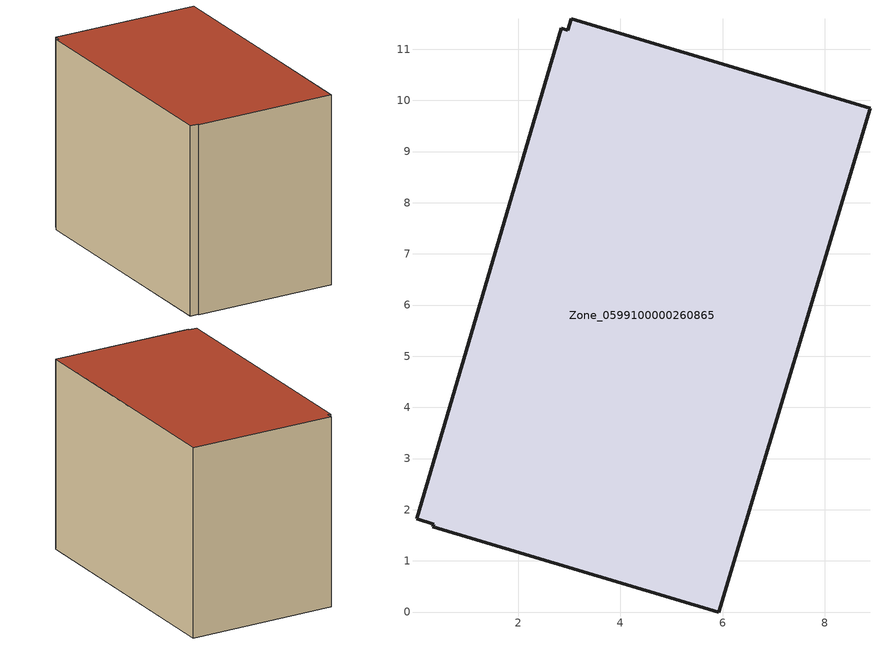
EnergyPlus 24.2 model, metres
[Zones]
Zone_0599100000260865
 floor ground (C_G): 0.01,1.82 2.85,11.41 2.98,11.37 3.04,11.59 8.88,9.85 5.92,0 0.33,1.67 0.35,1.72 z0.5
 wall outside (C_F): 8.88,9.85 3.04,11.59 2.98,11.37 2.85,11.41 0.01,1.82 0.35,1.72 0.33,1.67 5.92,0 8.88,9.85 z0.5:8.32
 roof outside (C_R): 2.85,11.41 0.01,1.82 0.35,1.72 0.33,1.67 5.92,0 8.88,9.85 3.04,11.59 2.98,11.37 z8.32
[BUILDING]
Pand.0599100000260865: North Axis=0; Terrain=City; Loads Convergence Tolerance Value=0.04; Temperature Convergence Tolerance Value=0.4; Solar Distribution=FullExterior; Maximum Number of Warmup Days=25; Minimum Number of Warmup Days=1
[Site:Location]
Rotterdam.The.Hague.AP_ZH_NLD Design_Conditions: Latitude=51.96; Longitude=4.45; Time Zone=1; Elevation=-4.5
[SITE:GROUNDTEMPERATURE:BUILDINGSURFACE]
18, 18, 18, 18, 18, 18, 18, 18, 18, 18, 18, 18
[MATERIAL] Thermal Absorptance=0.9; Solar Absorptance=0.7; Visible Absorptance=0.7
Name | Roughness | Thickness | Conductivity | Density | Specific Heat
G.TC.1965-1974 | MediumSmooth | 0.15 | 0.882353 | 540 | 1210
F.TC.1965-1974 | Rough | 0.3 | 0.697674 | 1920 | 840
R.TC.1965-1974 | MediumRough | 0.2 | 0.232558 | 1500 | 1000
[CONSTRUCTION]
C_G: G.TC.1965-1974
C_F: F.TC.1965-1974
C_R: R.TC.1965-1974
[ZONE]
Zone_0599100000260865: Type=1; Multiplier=1; Ceiling Height=Autocalculate; Volume=Autocalculate; Floor Area=autocalculate; Part of Total Floor Area=Yes
[ZONEINFILTRATION:DESIGNFLOWRATE]
Infil_Zone_0599100000260865: Zone or ZoneList or Space or SpaceList=Zone_0599100000260865; Schedule=AlwaysOn; Design Flow Rate Calculation Method=Flow/Area; Flow Rate per Floor Area=0.003; Constant Term Coefficient=1; Temperature Term Coefficient=0; Velocity Term Coefficient=0; Velocity Squared Term Coefficient=0
[HVACTEMPLATE:ZONE:IDEALLOADSAIRSYSTEM]
Zone_0599100000260865: Maximum Heating Supply Air Temperature=50; Minimum Cooling Supply Air Temperature=13; Maximum Heating Supply Air Humidity Ratio=0.0156; Minimum Cooling Supply Air Humidity Ratio=0.0077; Heating Limit=NoLimit; Cooling Limit=NoLimit; Dehumidification Control Type=ConstantSensibleHeatRatio; Cooling Sensible Heat Ratio=0.7; Dehumidification Setpoint=60; Humidification Control Type=None; Humidification Setpoint=30; Outdoor Air Method=None; Outdoor Air Flow Rate per Person=0.00944; Outdoor Air Flow Rate per Zone Floor Area=0; Outdoor Air Flow Rate per Zone=0; Demand Controlled Ventilation Type=None; Outdoor Air Economizer Type=NoEconomizer; Heat Recovery Type=None; Sensible Heat Recovery Effectiveness=0.7; Latent Heat Recovery Effectiveness=0.65
[ZONECONTROL:THERMOSTAT]
ThermostatControl_Zone_0599100000260865: Zone or ZoneList=Zone_0599100000260865; Control Type Schedule=DualSetpointControlType; Control 1=Thermostat_Zone_0599100000260865; Temperature Difference Between Cutout And Setpoint=0
[THERMOSTATSETPOINT:DUALSETPOINT]
Thermostat_Zone_0599100000260865: Heating Setpoint Temperature Schedule=HeatingSetpoint_Zone_0599100000260865; Cooling Setpoint Temperature Schedule=CoolingSetpoint_Zone_0599100000260865
[SCHEDULE:COMPACT]
HeatingSetpoint_Zone_0599100000260865: Through: 12/31, For: AllDays, Until: 24:00, 21
CoolingSetpoint_Zone_0599100000260865: Through: 12/31, For: AllDays, Until: 24:00, 24
DualSetpointControlType: Through: 12/31, For: AllDays, Until: 24:00, 4
AlwaysOn: Through: 12/31, For: AllDays, Until: 24:00, 1
